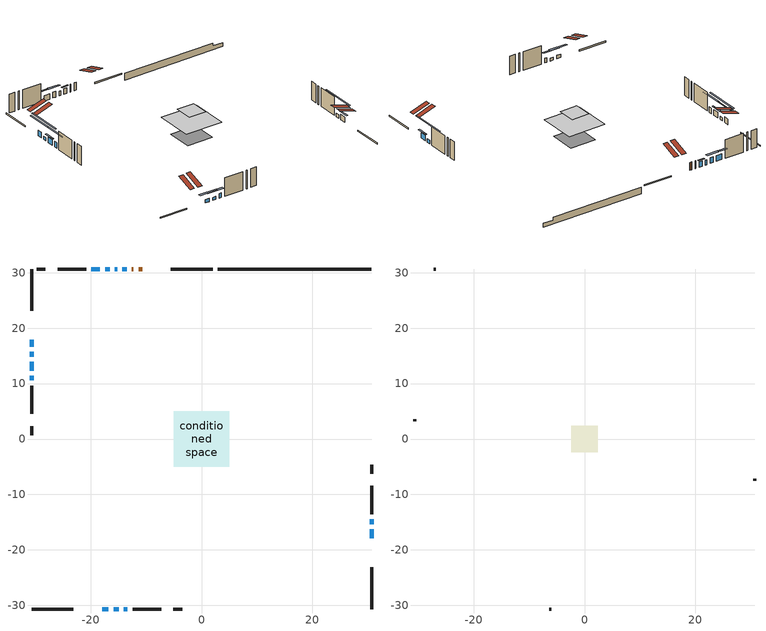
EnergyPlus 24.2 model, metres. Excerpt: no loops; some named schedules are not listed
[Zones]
conditioned space
 floor adiabatic (AdiabaticFloorConstruction): -5.01,-5.01 -5.01,5.01 5.01,5.01 5.01,-5.01 z3.6
 floor foundation (Slab1 construction): -3.49,-3.44 -3.49,3.44 3.49,3.44 3.49,-3.44 z-0.6
 wall outside (RimJoist1 construction): 2.02,30.68 -5.53,30.68 / -30.68,-30.68 -23.12,-30.68 / -30.68,30.68 -30.68,23.12 / 30.68,-30.68 30.68,-23.12 z1.16:1.46
 wall outside (AdiabaticWallConstruction 1): -10.72,30.68 -11.35,30.68 / -12.28,30.68 -12.56,30.68 z1.16:3.19
 wall outside (AdiabaticWallConstruction): 30.68,-17.93 30.68,-16.3 / -13.48,30.68 -14.3,30.68 / -30.68,13.94 -30.68,12.31 z1.16:2.58; -30.68,17.93 -30.68,16.66 / -16.57,30.68 -17.39,30.68 / -18.32,30.68 -19.89,30.68 / -30.68,11.39 -30.68,10.57 z1.16:2.61; -17.93,-30.68 -16.79,-30.68 z1.16:2.05; -15.86,-30.68 -14.92,-30.68 z1.16:1.92; -14,-30.68 -13.36,-30.68 / -15.23,30.68 -15.65,30.68 z1.16:2.38; 30.68,-15.38 30.68,-14.51 / -30.68,15.73 -30.68,14.87 z1.16:2.02
 wall outside (Wall1 construction): -20.82,30.68 -25.95,30.68 / -12.43,-30.68 -7.3,-30.68 / -30.68,9.64 -30.68,4.51 / 30.68,-13.59 30.68,-8.46 z1.16:6.04
 wall outside (Wall4 construction): -28.15,30.68 -29.75,30.68 / -5.1,-30.68 -3.5,-30.68 / -30.68,2.31 -30.68,0.72 / 30.68,-6.25 30.68,-4.66 z1.16:6.04
 wall foundation (FoundationWall1 construction): 2.95,30.68,-0.6 2.95,30.68,1.16 27.91,30.68,1.16 27.91,30.68,0.42 30.68,30.68,0.42 30.68,30.68,-0.6
 window (WindowConstruction): 30.68,-17.93 30.68,-16.31 z1.16:2.58
 window (WindowConstruction 6): -30.68,17.93 -30.68,16.66 z1.16:2.61
 window (WindowConstruction 7): -17.93,-30.68 -16.79,-30.68 z1.16:2.05
 window (WindowConstruction 8): -15.86,-30.68 -14.92,-30.68 z1.16:1.92
 window (WindowConstruction 12): -13.99,-30.68 -13.36,-30.68 z1.16:2.38
 window (WindowConstruction 10): 30.68,-15.38 30.68,-14.51 z1.16:2.02
 window (WindowConstruction 11): -30.68,15.73 -30.68,14.87 z1.16:2.02
 window (WindowConstruction 1): -13.48,30.68 -14.3,30.68 z1.16:2.58
 window (WindowConstruction 2): -30.68,13.94 -30.68,12.31 z1.16:2.58
 window (WindowConstruction 9): -15.23,30.68 -15.65,30.68 z1.16:2.38
 window (WindowConstruction 3): -16.57,30.68 -17.39,30.68 z1.16:2.61
 window (WindowConstruction 4): -18.32,30.68 -19.89,30.68 z1.16:2.61
 window (WindowConstruction 5): -30.68,11.38 -30.68,10.57 z1.16:2.61
 door (Door): -10.72,30.68 -11.35,30.68 z1.16:3.19
 door (Door 1): -12.28,30.68 -12.56,30.68 z1.16:3.19
 ceiling adiabatic (AdiabaticFloorConstruction): 5.01,-5.01 5.01,5.01 -5.01,5.01 -5.01,-5.01 z3.6
 roof outside (Roof1 construction): -7.65,30.68,6.04 -7.65,26.18,7.54 -6.46,26.18,7.54 -6.46,30.68,6.04; -21.01,-30.68,6.04 -21.01,-26.18,7.54 -22.19,-26.18,7.54 -22.19,-30.68,6.04; -30.68,21.01,6.04 -26.18,21.01,7.54 -26.18,22.19,7.54 -30.68,22.19,6.04; 30.68,-21.01,6.04 26.18,-21.01,7.54 26.18,-22.19,7.54 30.68,-22.19,6.04
attic - vented
 floor to conditioned space (Floor1 construction Reversed): -2.37,-2.37 -2.37,2.37 2.37,2.37 2.37,-2.37 z6.04
 wall outside (Wall3 construction): -26.88,30.68 -27.23,30.68 / -6.37,-30.68 -6.03,-30.68 / -30.68,3.58 -30.68,3.24 / 30.68,-7.53 30.68,-7.18 z1.16:6.04
 roof outside (Roof2 construction): -9.79,30.68,6.04 -9.79,26.06,7.58 -8.58,26.06,7.58 -8.58,30.68,6.04; -18.86,-30.68,6.04 -18.86,-26.06,7.58 -20.08,-26.06,7.58 -20.08,-30.68,6.04; -30.68,18.86,6.04 -26.06,18.86,7.58 -26.06,20.08,7.58 -30.68,20.08,6.04; 30.68,-18.86,6.04 26.06,-18.86,7.58 26.06,-20.08,7.58 30.68,-20.08,6.04
shading: 30.68,-15.7 30.68,-18.54 30.98,-18.54 30.98,-15.7 z3.19; -30.68,13.92 -30.68,20.67 -30.98,20.67 -30.98,13.92 z5.35; -14.96,-30.68 -19.76,-30.68 -19.76,-31.17 -14.96,-31.17 z3.88; -13.09,-30.68 -17.69,-30.68 -17.69,-31.17 -13.09,-31.17 z3.75; 30.68,-10.24 30.68,-19.65 30.98,-19.65 30.98,-10.24 z6.29; -30.68,10.6 -30.68,20 -30.98,20 -30.98,10.6 z6.29; -14.79,30.68 -12.99,30.68 -12.99,30.98 -14.79,30.98 z3.07; -30.68,11.7 -30.68,14.55 -30.98,14.55 -30.98,11.7 z3.19; -18.61,30.68 -15.36,30.68 -15.36,31.17 -18.61,31.17 z3.83; -21.11,30.68 -17.1,30.68 -17.1,31.17 -21.11,31.17 z3.83; -30.68,7.83 -30.68,14.12 -30.98,14.12 -30.98,7.83 z5.35
[Building]
Building 1: Terrain=Suburbs
[Site:Location]
Mont Joli AP_QC: Latitude {deg}=48.61; Longitude {deg}=-68.21; Time Zone {hr}=-5; Elevation {m}=52; Keep Site Location Information=Yes
[Site:GroundTemperature:Shallow]
-0.843868, -3.04892, -3.2255, -2.1791, 2.02165, 6.20283, 9.82768, 12.1239, 12.319, 10.4514, 6.91898, 2.86606
[Site:WaterMainsTemperature]
Calculation Method=Schedule; Temperature Schedule=mains temperature schedule
[Material] Roughness=Rough; Thermal Absorptance=0.9
Name | Thickness {m} | Conductivity {W/m-K} | Density {kg/m3} | Specific Heat {J/kg-K} | Solar Absorptance | Visible Absorptance
asphalt or fiberglass shingles | 0.00635 | 0.162714 | 1121.4 | 1465.45 | 0.4 | 0.4
ceiling loosefill ins | 0.0846667 | 0.0480833 | 16.02 | 1046.75 | 0.7 | 0.7
ceiling stud and cavity | 0.1397 | 0.6398 | 65.682 | 1177.47 | 0.7 | 0.7
concrete 4.0 in. | 0.1016 | 1.803125 | 2242.8 | 837.4 | 0.7 | 0.7
concrete 8.0 in. | 0.2032 | 1.803125 | 2242.8 | 837.4 | 0.7 | 0.7
door material | 0.04445 | 0.0451087 | 512.64 | 1214.23 | 0.7 | 0.7
floor covering | 0.0127 | 0.0433444 | 54.468 | 1339.84 | 0.6 | 0.6
floor rigid ins; wall rigid ins | 0.512978 | 0.029427 | 32.04 | 1214.23 | 0.7 | 0.7
floor stud and cavity | 0.1397 | 1.75129 | 37.0049 | 1207.88 | 0.7 | 0.7
furniture material conditioned space 1 | 0.1524 | 0.115458 | 640.8 | 1214.23 | 0.6 | 0.6
gypsum board | 0.0127 | 0.160291 | 801 | 837.4 | 0.6 | 0.6
osb sheathing 0.5 in. | 0.0127 | 0.115458 | 512.64 | 1214.23 | 0.7 | 0.7
osb sheathing 0.75 in. | 0.01905 | 0.115458 | 512.64 | 1214.23 | 0.7 | 0.7
rim joist stud and cavity | 0.0508 | 0.182071 | 50.32683 | 1063.81 | 0.6 | 0.6
roof stud and cavity | 0.2032 | 0.159001 | 78.34581 | 1123.46 | 0.7 | 0.7
wall stud and cavity | 0.1397 | 0.244877 | 139.0536 | 1170.24 | 0.7 | 0.7
wall stud and cavity 1 | 0.0889 | 6.9971 | 50.32683 | 1063.81 | 0.6 | 0.6
wall stud and cavity 2 | 0.1397 | 0.245901 | 139.0536 | 1170.24 | 0.7 | 0.7
wall stud and cavity 3 | 0.0889 | 0.380278 | 52.3479 | 1209.89 | 0.7 | 0.7
wall stud and cavity 4 | 0.0889 | 0.391764 | 83.0341 | 1211.67 | 0.7 | 0.7
wood siding | 0.0254 | 0.102417 | 544.68 | 1172.36 | 0.4 | 0.4
wood siding 1 | 0.00254 | 0.102417 | 544.68 | 1172.36 | 0.4 | 0.4
wood siding 2; wood siding 3; wood siding 4 | 0.0254 | 0.102417 | 544.68 | 1172.36 | 0.7 | 0.7
[WindowMaterial:SimpleGlazingSystem]
Name | U-Factor {W/m2-K} | Solar Heat Gain Coefficient
WindowMaterial | 2.95483 | 0.57
WindowMaterial 1 | 2.95426 | 0.58
WindowMaterial 2 | 2.91452 | 0.63
WindowMaterial 3 | 2.92474 | 0.62
WindowMaterial 4 | 2.95653 | 0.57
WindowMaterial 5 | 2.97698 | 0.54
WindowMaterial 6 | 4.28064 | 0.65
WindowMaterial 7 | 3.03376 | 0.49
WindowMaterial 8 | 3.99504 | 0.67
[Construction]
AdiabaticFloorConstruction: floor stud and cavity, floor rigid ins, osb sheathing 0.75 in., floor covering
AdiabaticWallConstruction: wood siding 3, wall rigid ins, wall stud and cavity 3, gypsum board
AdiabaticWallConstruction 1: wood siding 4, wall rigid ins, wall stud and cavity 3, gypsum board
Door; Door 1: door material
Floor1 construction Reversed: gypsum board, ceiling stud and cavity, ceiling loosefill ins
FoundationWall1 construction: concrete 8.0 in.
furniture construction conditioned space 1: furniture material conditioned space 1
PartitionWallConstruction: gypsum board, wall stud and cavity 4, gypsum board
RimJoist1 construction: wood siding 2, rim joist stud and cavity
Roof1 construction: asphalt or fiberglass shingles, osb sheathing 0.75 in., roof stud and cavity, gypsum board
Roof2 construction: asphalt or fiberglass shingles
Slab1 construction: concrete 4.0 in.
Wall1 construction: wood siding, osb sheathing 0.5 in., wall stud and cavity, gypsum board
Wall3 construction: wood siding 1, wall stud and cavity 1
Wall4 construction: wood siding, osb sheathing 0.5 in., wall stud and cavity 2, gypsum board
WindowConstruction; WindowConstruction 1; WindowConstruction 2: WindowMaterial
WindowConstruction 10; WindowConstruction 11: WindowMaterial 7
WindowConstruction 12: WindowMaterial 8
WindowConstruction 3; WindowConstruction 5: WindowMaterial 1
WindowConstruction 4: WindowMaterial 2
WindowConstruction 6: WindowMaterial 3
WindowConstruction 7: WindowMaterial 4
WindowConstruction 8: WindowMaterial 5
WindowConstruction 9: WindowMaterial 6
[Zone] Multiplier=1; Part of Total Floor Area=Yes
Name | Volume {m3}
attic - vented | 5.60626
conditioned space | 297.1
[Space]
Name | Zone | Volume {m3}
attic - vented 1 | attic - vented | 5.60626
conditioned space 1 | conditioned space | 297.1
[ZoneInfiltration:EffectiveLeakageArea]
infil attic - vented 1: Zone or Space=attic - vented 1; Schedule=Always On Discrete; Effective Air Leakage Area {cm2}=780.87; Stack Coefficient=0.000446096; Wind Coefficient=1.42703e-05
[ZoneMixing]
whole house fan mix: Zone or Space=attic - vented; Schedule=Always On Continuous; Design Flow Rate Calculation Method=Flow/Zone; Design Flow Rate {m3/s}=0; Source Zone or Space=conditioned space
[SurfaceProperty:ExposedFoundationPerimeter]
Slab1: Exposed Perimeter Calculation Method=TotalExposedPerimeter; Total Exposed Perimeter {m}=27.725
[InternalMass] Zone or ZoneList=conditioned space; Space or SpaceList=conditioned space 1
Name | Construction | Surface Area {m2}
furniture mass conditioned space 1 | furniture construction conditioned space 1 | 59.3761
partition wall mass | PartitionWallConstruction | 148.44
[Lights]
interior lighting: Zone or ZoneList or Space or SpaceList=conditioned space 1; Schedule=interior lighting schedule; Design Level Calculation Method=LightingLevel; Lighting Level {W}=343.2; Return Air Fraction=0; Fraction Radiant=0.6; Fraction Visible=0.2; Fraction Replaceable=1
[People]
occupants: Zone or ZoneList or Space or SpaceList=conditioned space 1; Number of People Schedule=occupants schedule; Number of People Calculation Method=People; Number of People=3; Fraction Radiant=0.314171; Sensible Heat Fraction=0.56303; Activity Level Schedule=occupants activity schedule; Carbon Dioxide Generation Rate {m3/s-W}=0; Enable ASHRAE 55 Comfort Warnings=No; Mean Radiant Temperature Calculation Type=EnclosureAveraged
[ElectricEquipment] Zone or ZoneList or Space or SpaceList=conditioned space 1; Design Level Calculation Method=EquipmentLevel
Name | Schedule | Design Level {W} | Fraction Latent | Fraction Radiant | Fraction Lost
clothes dryer | clothes dryer schedule | 140.772 | 0.015 | 0.081 | 0.85
clothes washer | clothes washer schedule | 32.1985 | 0.03 | 0.162 | 0.7
cooking range | cooking range schedule | 215.147 | 0.08 | 0.432 | 0.2
dishwasher | dishwasher schedule | 66.8632 | 0.3 | 0.18 | 0.4
fridge | fridge schedule | 72.9452 | 0 | 0.6 | 0
mech vent house fan | mech vent house fan schedule | 0 | 0 | 0 | 1
mech vent house fan cfis | mech vent house fan cfis schedule | 0 | 0 | 0 | 0
misc plug loads | misc plug loads schedule | 494.7 | 0.045 | 0.513 | 0.1
whole house fan | Always On Discrete | 0 | 0 | 0 | 1
[OtherEquipment] Zone or ZoneList or Space or SpaceList=conditioned space 1; Design Level Calculation Method=EquipmentLevel
Name | Fuel Type | Schedule | Design Level {W} | Fraction Latent | Fraction Radiant | Fraction Lost
clothes dryer 1 | Electricity | clothes dryer schedule | 0 | 0.015 | 0.081 | 0.85
cooking range 1 | Electricity | cooking range schedule | 0 | 0.08 | 0.432 | 0.2
general water use latent | None | general water use schedule | 62.594 | 1 | 0 | 0
general water use sensible | None | general water use schedule | -61.6891 | 0 | 0.6 | 0
mech vent house fan latent load | None | Always On Discrete | 0 | 1 | 0 | 0
mech vent house fan sensible load | None | Always On Discrete | 0 | 0 | 0 | 0
water heater energy adjustment1 | Electricity | Always On Discrete | 0.01 | 0 | 0 | 1
[ZoneInfiltration:DesignFlowRate] Zone or ZoneList or Space or SpaceList=conditioned space 1; Schedule=Always On Discrete; Design Flow Rate Calculation Method=Flow/Zone; Design Flow Rate {m3/s}=0
infil flow; natural vent flow; whole house fan flow
[Foundation:Kiva]
Foundation Kiva 1: Initial Indoor Air Temperature {C}=18; Wall Height Above Grade {m}=1.16001; Wall Depth Below Slab {m}=0.2032
[Foundation:Kiva:Settings]
Soil Conductivity {W/m-K}=0.849921; Soil Density {kg/m3}=1842.3; Soil Specific Heat {J/kg-K}=418.7; Ground Solar Absorptivity=0.9; Ground Thermal Absorptivity=0.9; Ground Surface Roughness {m}=0.03; Far-Field Width {m}=40; Deep-Ground Boundary Condition=ZeroFlux; Deep-Ground Depth {m}=40; Minimum Cell Dimension {m}=0.2; Maximum Cell Growth Coefficient=3; Simulation Timestep=Timestep
[Exterior:Lights]
exterior lighting: Schedule=exterior lighting schedule; Design Level {W}=75.6
[Schedule:Constant]
Name | Hourly Value
Always On Continuous; mech vent house fan schedule; mech vent house fan cfis schedule; Always On Discrete | 1
occupants activity schedule | 117.228
fridge schedule | 0
[Schedule:Week:Daily]
interior lighting schedule Week Rule - Jan1-Jan27: interior lighting schedule day, interior lighting schedule day, interior lighting schedule day, interior lighting schedule day, interior lighting schedule day, interior lighting schedule day, interior lighting schedule day, interior lighting schedule default day, interior lighting schedule default day, interior lighting schedule default day, interior lighting schedule default day, interior lighting schedule default day
interior lighting schedule Week Rule - Jan28-Feb3: interior lighting schedule day, interior lighting schedule day, interior lighting schedule day, interior lighting schedule day, interior lighting schedule day 1, interior lighting schedule day 1, interior lighting schedule day 1, interior lighting schedule default day, interior lighting schedule default day, interior lighting schedule default day, interior lighting schedule default day, interior lighting schedule default day
interior lighting schedule Week Rule - Feb4-Feb24: interior lighting schedule day 1, interior lighting schedule day 1, interior lighting schedule day 1, interior lighting schedule day 1, interior lighting schedule day 1, interior lighting schedule day 1, interior lighting schedule day 1, interior lighting schedule default day, interior lighting schedule default day, interior lighting schedule default day, interior lighting schedule default day, interior lighting schedule default day
interior lighting schedule Week Rule - Feb25-Mar3: interior lighting schedule day 1, interior lighting schedule day 1, interior lighting schedule day 1, interior lighting schedule day 1, interior lighting schedule day 2, interior lighting schedule day 2, interior lighting schedule day 2, interior lighting schedule default day, interior lighting schedule default day, interior lighting schedule default day, interior lighting schedule default day, interior lighting schedule default day
interior lighting schedule Week Rule - Mar4-Mar31: interior lighting schedule day 2, interior lighting schedule day 2, interior lighting schedule day 2, interior lighting schedule day 2, interior lighting schedule day 2, interior lighting schedule day 2, interior lighting schedule day 2, interior lighting schedule default day, interior lighting schedule default day, interior lighting schedule default day, interior lighting schedule default day, interior lighting schedule default day
interior lighting schedule Week Rule - Apr1-Apr28: interior lighting schedule day 3, interior lighting schedule day 3, interior lighting schedule day 3, interior lighting schedule day 3, interior lighting schedule day 3, interior lighting schedule day 3, interior lighting schedule day 3, interior lighting schedule default day, interior lighting schedule default day, interior lighting schedule default day, interior lighting schedule default day, interior lighting schedule default day
interior lighting schedule Week Rule - Apr29-May5: interior lighting schedule day 3, interior lighting schedule day 3, interior lighting schedule day 4, interior lighting schedule day 4, interior lighting schedule day 4, interior lighting schedule day 4, interior lighting schedule day 4, interior lighting schedule default day, interior lighting schedule default day, interior lighting schedule default day, interior lighting schedule default day, interior lighting schedule default day
interior lighting schedule Week Rule - May6-May26: interior lighting schedule day 4, interior lighting schedule day 4, interior lighting schedule day 4, interior lighting schedule day 4, interior lighting schedule day 4, interior lighting schedule day 4, interior lighting schedule day 4, interior lighting schedule default day, interior lighting schedule default day, interior lighting schedule default day, interior lighting schedule default day, interior lighting schedule default day
interior lighting schedule Week Rule - May27-Jun2: interior lighting schedule day 4, interior lighting schedule day 4, interior lighting schedule day 4, interior lighting schedule day 4, interior lighting schedule day 4, interior lighting schedule day 5, interior lighting schedule day 5, interior lighting schedule default day, interior lighting schedule default day, interior lighting schedule default day, interior lighting schedule default day, interior lighting schedule default day
interior lighting schedule Week Rule - Jun3-Jun30: interior lighting schedule day 5, interior lighting schedule day 5, interior lighting schedule day 5, interior lighting schedule day 5, interior lighting schedule day 5, interior lighting schedule day 5, interior lighting schedule day 5, interior lighting schedule default day, interior lighting schedule default day, interior lighting schedule default day, interior lighting schedule default day, interior lighting schedule default day
interior lighting schedule Week Rule - Jul1-Jul28: interior lighting schedule day 6, interior lighting schedule day 6, interior lighting schedule day 6, interior lighting schedule day 6, interior lighting schedule day 6, interior lighting schedule day 6, interior lighting schedule day 6, interior lighting schedule default day, interior lighting schedule default day, interior lighting schedule default day, interior lighting schedule default day, interior lighting schedule default day
interior lighting schedule Week Rule - Jul29-Aug4: interior lighting schedule day 6, interior lighting schedule day 6, interior lighting schedule day 6, interior lighting schedule day 7, interior lighting schedule day 7, interior lighting schedule day 7, interior lighting schedule day 7, interior lighting schedule default day, interior lighting schedule default day, interior lighting schedule default day, interior lighting schedule default day, interior lighting schedule default day
interior lighting schedule Week Rule - Aug5-Aug25: interior lighting schedule day 7, interior lighting schedule day 7, interior lighting schedule day 7, interior lighting schedule day 7, interior lighting schedule day 7, interior lighting schedule day 7, interior lighting schedule day 7, interior lighting schedule default day, interior lighting schedule default day, interior lighting schedule default day, interior lighting schedule default day, interior lighting schedule default day
interior lighting schedule Week Rule - Aug26-Sep1: interior lighting schedule day 7, interior lighting schedule day 7, interior lighting schedule day 7, interior lighting schedule day 7, interior lighting schedule day 7, interior lighting schedule day 7, interior lighting schedule day 8, interior lighting schedule default day, interior lighting schedule default day, interior lighting schedule default day, interior lighting schedule default day, interior lighting schedule default day
interior lighting schedule Week Rule - Sep2-Sep29: interior lighting schedule day 8, interior lighting schedule day 8, interior lighting schedule day 8, interior lighting schedule day 8, interior lighting schedule day 8, interior lighting schedule day 8, interior lighting schedule day 8, interior lighting schedule default day, interior lighting schedule default day, interior lighting schedule default day, interior lighting schedule default day, interior lighting schedule default day
interior lighting schedule Week Rule - Sep30-Oct6: interior lighting schedule day 8, interior lighting schedule day 9, interior lighting schedule day 9, interior lighting schedule day 9, interior lighting schedule day 9, interior lighting schedule day 9, interior lighting schedule day 9, interior lighting schedule default day, interior lighting schedule default day, interior lighting schedule default day, interior lighting schedule default day, interior lighting schedule default day
interior lighting schedule Week Rule - Oct7-Oct27: interior lighting schedule day 9, interior lighting schedule day 9, interior lighting schedule day 9, interior lighting schedule day 9, interior lighting schedule day 9, interior lighting schedule day 9, interior lighting schedule day 9, interior lighting schedule default day, interior lighting schedule default day, interior lighting schedule default day, interior lighting schedule default day, interior lighting schedule default day
interior lighting schedule Week Rule - Oct28-Nov3: interior lighting schedule day 9, interior lighting schedule day 9, interior lighting schedule day 9, interior lighting schedule day 9, interior lighting schedule day 10, interior lighting schedule day 10, interior lighting schedule day 10, interior lighting schedule default day, interior lighting schedule default day, interior lighting schedule default day, interior lighting schedule default day, interior lighting schedule default day
interior lighting schedule Week Rule - Nov4-Nov24: interior lighting schedule day 10, interior lighting schedule day 10, interior lighting schedule day 10, interior lighting schedule day 10, interior lighting schedule day 10, interior lighting schedule day 10, interior lighting schedule day 10, interior lighting schedule default day, interior lighting schedule default day, interior lighting schedule default day, interior lighting schedule default day, interior lighting schedule default day
interior lighting schedule Week Rule - Nov25-Dec1: interior lighting schedule day 10, interior lighting schedule day 10, interior lighting schedule day 10, interior lighting schedule day 10, interior lighting schedule day 10, interior lighting schedule day 10, interior lighting schedule day 11, interior lighting schedule default day, interior lighting schedule default day, interior lighting schedule default day, interior lighting schedule default day, interior lighting schedule default day
interior lighting schedule Week Rule - Dec2-Dec31: interior lighting schedule day 11, interior lighting schedule day 11, interior lighting schedule day 11, interior lighting schedule day 11, interior lighting schedule day 11, interior lighting schedule day 11, interior lighting schedule day 11, interior lighting schedule default day, interior lighting schedule default day, interior lighting schedule default day, interior lighting schedule default day, interior lighting schedule default day
occupants schedule Week Rule - Jan1-Dec31: occupants schedule day, occupants schedule day, occupants schedule day, occupants schedule day, occupants schedule day, occupants schedule day, occupants schedule day, occupants schedule default day, occupants schedule default day, occupants schedule default day, occupants schedule default day, occupants schedule default day
clothes dryer schedule Week Rule - Jan1-Dec31: clothes dryer schedule day, clothes dryer schedule day, clothes dryer schedule day, clothes dryer schedule day, clothes dryer schedule day, clothes dryer schedule day, clothes dryer schedule day, clothes dryer schedule default day, clothes dryer schedule default day, clothes dryer schedule default day, clothes dryer schedule default day, clothes dryer schedule default day
clothes washer schedule Week Rule - Jan1-Dec31: clothes washer schedule day, clothes washer schedule day, clothes washer schedule day, clothes washer schedule day, clothes washer schedule day, clothes washer schedule day, clothes washer schedule day, clothes washer schedule default day, clothes washer schedule default day, clothes washer schedule default day, clothes washer schedule default day, clothes washer schedule default day
cooking range schedule Week Rule - Jan1-Dec31: cooking range schedule day, cooking range schedule day, cooking range schedule day, cooking range schedule day, cooking range schedule day, cooking range schedule day, cooking range schedule day, cooking range schedule default day, cooking range schedule default day, cooking range schedule default day, cooking range schedule default day, cooking range schedule default day
dishwasher schedule Week Rule - Jan1-Dec31: dishwasher schedule day, dishwasher schedule day, dishwasher schedule day, dishwasher schedule day, dishwasher schedule day, dishwasher schedule day, dishwasher schedule day, dishwasher schedule default day, dishwasher schedule default day, dishwasher schedule default day, dishwasher schedule default day, dishwasher schedule default day
misc plug loads schedule Week Rule - Jan1-Dec31: misc plug loads schedule day, misc plug loads schedule day, misc plug loads schedule day, misc plug loads schedule day, misc plug loads schedule day, misc plug loads schedule day, misc plug loads schedule day, misc plug loads schedule default day, misc plug loads schedule default day, misc plug loads schedule default day, misc plug loads schedule default day, misc plug loads schedule default day
general water use schedule Week Rule - Jan1-Dec31: general water use schedule day, general water use schedule day, general water use schedule day, general water use schedule day, general water use schedule day, general water use schedule day, general water use schedule day, general water use schedule default day, general water use schedule default day, general water use schedule default day, general water use schedule default day, general water use schedule default day
exterior lighting schedule Week Rule - Jan1-Jan27: exterior lighting schedule day, exterior lighting schedule day, exterior lighting schedule day, exterior lighting schedule day, exterior lighting schedule day, exterior lighting schedule day, exterior lighting schedule day, exterior lighting schedule default day, exterior lighting schedule default day, exterior lighting schedule default day, exterior lighting schedule default day, exterior lighting schedule default day
exterior lighting schedule Week Rule - Jan28-Feb3: exterior lighting schedule day, exterior lighting schedule day, exterior lighting schedule day, exterior lighting schedule day, exterior lighting schedule day 1, exterior lighting schedule day 1, exterior lighting schedule day 1, exterior lighting schedule default day, exterior lighting schedule default day, exterior lighting schedule default day, exterior lighting schedule default day, exterior lighting schedule default day
exterior lighting schedule Week Rule - Feb4-Feb24: exterior lighting schedule day 1, exterior lighting schedule day 1, exterior lighting schedule day 1, exterior lighting schedule day 1, exterior lighting schedule day 1, exterior lighting schedule day 1, exterior lighting schedule day 1, exterior lighting schedule default day, exterior lighting schedule default day, exterior lighting schedule default day, exterior lighting schedule default day, exterior lighting schedule default day
exterior lighting schedule Week Rule - Feb25-Mar3: exterior lighting schedule day 1, exterior lighting schedule day 1, exterior lighting schedule day 1, exterior lighting schedule day 1, exterior lighting schedule day 2, exterior lighting schedule day 2, exterior lighting schedule day 2, exterior lighting schedule default day, exterior lighting schedule default day, exterior lighting schedule default day, exterior lighting schedule default day, exterior lighting schedule default day
exterior lighting schedule Week Rule - Mar4-Mar31: exterior lighting schedule day 2, exterior lighting schedule day 2, exterior lighting schedule day 2, exterior lighting schedule day 2, exterior lighting schedule day 2, exterior lighting schedule day 2, exterior lighting schedule day 2, exterior lighting schedule default day, exterior lighting schedule default day, exterior lighting schedule default day, exterior lighting schedule default day, exterior lighting schedule default day
exterior lighting schedule Week Rule - Apr1-Apr28: exterior lighting schedule day 3, exterior lighting schedule day 3, exterior lighting schedule day 3, exterior lighting schedule day 3, exterior lighting schedule day 3, exterior lighting schedule day 3, exterior lighting schedule day 3, exterior lighting schedule default day, exterior lighting schedule default day, exterior lighting schedule default day, exterior lighting schedule default day, exterior lighting schedule default day
exterior lighting schedule Week Rule - Apr29-May5: exterior lighting schedule day 3, exterior lighting schedule day 3, exterior lighting schedule day 4, exterior lighting schedule day 4, exterior lighting schedule day 4, exterior lighting schedule day 4, exterior lighting schedule day 4, exterior lighting schedule default day, exterior lighting schedule default day, exterior lighting schedule default day, exterior lighting schedule default day, exterior lighting schedule default day
exterior lighting schedule Week Rule - May6-May26: exterior lighting schedule day 4, exterior lighting schedule day 4, exterior lighting schedule day 4, exterior lighting schedule day 4, exterior lighting schedule day 4, exterior lighting schedule day 4, exterior lighting schedule day 4, exterior lighting schedule default day, exterior lighting schedule default day, exterior lighting schedule default day, exterior lighting schedule default day, exterior lighting schedule default day
exterior lighting schedule Week Rule - May27-Jun2: exterior lighting schedule day 4, exterior lighting schedule day 4, exterior lighting schedule day 4, exterior lighting schedule day 4, exterior lighting schedule day 4, exterior lighting schedule day 5, exterior lighting schedule day 5, exterior lighting schedule default day, exterior lighting schedule default day, exterior lighting schedule default day, exterior lighting schedule default day, exterior lighting schedule default day
exterior lighting schedule Week Rule - Jun3-Jun30: exterior lighting schedule day 5, exterior lighting schedule day 5, exterior lighting schedule day 5, exterior lighting schedule day 5, exterior lighting schedule day 5, exterior lighting schedule day 5, exterior lighting schedule day 5, exterior lighting schedule default day, exterior lighting schedule default day, exterior lighting schedule default day, exterior lighting schedule default day, exterior lighting schedule default day
exterior lighting schedule Week Rule - Jul1-Jul28: exterior lighting schedule day 6, exterior lighting schedule day 6, exterior lighting schedule day 6, exterior lighting schedule day 6, exterior lighting schedule day 6, exterior lighting schedule day 6, exterior lighting schedule day 6, exterior lighting schedule default day, exterior lighting schedule default day, exterior lighting schedule default day, exterior lighting schedule default day, exterior lighting schedule default day
exterior lighting schedule Week Rule - Jul29-Aug4: exterior lighting schedule day 6, exterior lighting schedule day 6, exterior lighting schedule day 6, exterior lighting schedule day 7, exterior lighting schedule day 7, exterior lighting schedule day 7, exterior lighting schedule day 7, exterior lighting schedule default day, exterior lighting schedule default day, exterior lighting schedule default day, exterior lighting schedule default day, exterior lighting schedule default day
exterior lighting schedule Week Rule - Aug5-Aug25: exterior lighting schedule day 7, exterior lighting schedule day 7, exterior lighting schedule day 7, exterior lighting schedule day 7, exterior lighting schedule day 7, exterior lighting schedule day 7, exterior lighting schedule day 7, exterior lighting schedule default day, exterior lighting schedule default day, exterior lighting schedule default day, exterior lighting schedule default day, exterior lighting schedule default day
exterior lighting schedule Week Rule - Aug26-Sep1: exterior lighting schedule day 7, exterior lighting schedule day 7, exterior lighting schedule day 7, exterior lighting schedule day 7, exterior lighting schedule day 7, exterior lighting schedule day 7, exterior lighting schedule day 8, exterior lighting schedule default day, exterior lighting schedule default day, exterior lighting schedule default day, exterior lighting schedule default day, exterior lighting schedule default day
exterior lighting schedule Week Rule - Sep2-Sep29: exterior lighting schedule day 8, exterior lighting schedule day 8, exterior lighting schedule day 8, exterior lighting schedule day 8, exterior lighting schedule day 8, exterior lighting schedule day 8, exterior lighting schedule day 8, exterior lighting schedule default day, exterior lighting schedule default day, exterior lighting schedule default day, exterior lighting schedule default day, exterior lighting schedule default day
exterior lighting schedule Week Rule - Sep30-Oct6: exterior lighting schedule day 8, exterior lighting schedule day 9, exterior lighting schedule day 9, exterior lighting schedule day 9, exterior lighting schedule day 9, exterior lighting schedule day 9, exterior lighting schedule day 9, exterior lighting schedule default day, exterior lighting schedule default day, exterior lighting schedule default day, exterior lighting schedule default day, exterior lighting schedule default day
exterior lighting schedule Week Rule - Oct7-Oct27: exterior lighting schedule day 9, exterior lighting schedule day 9, exterior lighting schedule day 9, exterior lighting schedule day 9, exterior lighting schedule day 9, exterior lighting schedule day 9, exterior lighting schedule day 9, exterior lighting schedule default day, exterior lighting schedule default day, exterior lighting schedule default day, exterior lighting schedule default day, exterior lighting schedule default day
exterior lighting schedule Week Rule - Oct28-Nov3: exterior lighting schedule day 9, exterior lighting schedule day 9, exterior lighting schedule day 9, exterior lighting schedule day 9, exterior lighting schedule day 10, exterior lighting schedule day 10, exterior lighting schedule day 10, exterior lighting schedule default day, exterior lighting schedule default day, exterior lighting schedule default day, exterior lighting schedule default day, exterior lighting schedule default day
exterior lighting schedule Week Rule - Nov4-Nov24: exterior lighting schedule day 10, exterior lighting schedule day 10, exterior lighting schedule day 10, exterior lighting schedule day 10, exterior lighting schedule day 10, exterior lighting schedule day 10, exterior lighting schedule day 10, exterior lighting schedule default day, exterior lighting schedule default day, exterior lighting schedule default day, exterior lighting schedule default day, exterior lighting schedule default day
exterior lighting schedule Week Rule - Nov25-Dec1: exterior lighting schedule day 10, exterior lighting schedule day 10, exterior lighting schedule day 10, exterior lighting schedule day 10, exterior lighting schedule day 10, exterior lighting schedule day 10, exterior lighting schedule day 11, exterior lighting schedule default day, exterior lighting schedule default day, exterior lighting schedule default day, exterior lighting schedule default day, exterior lighting schedule default day
[Schedule:Year]
interior lighting schedule: interior lighting schedule Week Rule - Jan1-Jan27, 1, 1, 1, 27, interior lighting schedule Week Rule - Jan28-Feb3, 1, 28, 2, 3, interior lighting schedule Week Rule - Feb4-Feb24, 2, 4, 2, 24, interior lighting schedule Week Rule - Feb25-Mar3, 2, 25, 3, 3, interior lighting schedule Week Rule - Mar4-Mar31, 3, 4, 3, 31, interior lighting schedule Week Rule - Apr1-Apr28, 4, 1, 4, 28, interior lighting schedule Week Rule - Apr29-May5, 4, 29, 5, 5, interior lighting schedule Week Rule - May6-May26, 5, 6, 5, 26, interior lighting schedule Week Rule - May27-Jun2, 5, 27, 6, 2, interior lighting schedule Week Rule - Jun3-Jun30, 6, 3, 6, 30, interior lighting schedule Week Rule - Jul1-Jul28, 7, 1, 7, 28, interior lighting schedule Week Rule - Jul29-Aug4, 7, 29, 8, 4, interior lighting schedule Week Rule - Aug5-Aug25, 8, 5, 8, 25, interior lighting schedule Week Rule - Aug26-Sep1, 8, 26, 9, 1, interior lighting schedule Week Rule - Sep2-Sep29, 9, 2, 9, 29, interior lighting schedule Week Rule - Sep30-Oct6, 9, 30, 10, 6, interior lighting schedule Week Rule - Oct7-Oct27, 10, 7, 10, 27, interior lighting schedule Week Rule - Oct28-Nov3, 10, 28, 11, 3, interior lighting schedule Week Rule - Nov4-Nov24, 11, 4, 11, 24, interior lighting schedule Week Rule - Nov25-Dec1, 11, 25, 12, 1, interior lighting schedule Week Rule - Dec2-Dec31, 12, 2, 12, 31
occupants schedule: occupants schedule Week Rule - Jan1-Dec31, 1, 1, 12, 31
clothes dryer schedule: clothes dryer schedule Week Rule - Jan1-Dec31, 1, 1, 12, 31
clothes washer schedule: clothes washer schedule Week Rule - Jan1-Dec31, 1, 1, 12, 31
cooking range schedule: cooking range schedule Week Rule - Jan1-Dec31, 1, 1, 12, 31
dishwasher schedule: dishwasher schedule Week Rule - Jan1-Dec31, 1, 1, 12, 31
misc plug loads schedule: misc plug loads schedule Week Rule - Jan1-Dec31, 1, 1, 12, 31
general water use schedule: general water use schedule Week Rule - Jan1-Dec31, 1, 1, 12, 31
exterior lighting schedule: exterior lighting schedule Week Rule - Jan1-Jan27, 1, 1, 1, 27, exterior lighting schedule Week Rule - Jan28-Feb3, 1, 28, 2, 3, exterior lighting schedule Week Rule - Feb4-Feb24, 2, 4, 2, 24, exterior lighting schedule Week Rule - Feb25-Mar3, 2, 25, 3, 3, exterior lighting schedule Week Rule - Mar4-Mar31, 3, 4, 3, 31, exterior lighting schedule Week Rule - Apr1-Apr28, 4, 1, 4, 28, exterior lighting schedule Week Rule - Apr29-May5, 4, 29, 5, 5, exterior lighting schedule Week Rule - May6-May26, 5, 6, 5, 26, exterior lighting schedule Week Rule - May27-Jun2, 5, 27, 6, 2, exterior lighting schedule Week Rule - Jun3-Jun30, 6, 3, 6, 30, exterior lighting schedule Week Rule - Jul1-Jul28, 7, 1, 7, 28, exterior lighting schedule Week Rule - Jul29-Aug4, 7, 29, 8, 4, exterior lighting schedule Week Rule - Aug5-Aug25, 8, 5, 8, 25, exterior lighting schedule Week Rule - Aug26-Sep1, 8, 26, 9, 1, exterior lighting schedule Week Rule - Sep2-Sep29, 9, 2, 9, 29, exterior lighting schedule Week Rule - Sep30-Oct6, 9, 30, 10, 6, exterior lighting schedule Week Rule - Oct7-Oct27, 10, 7, 10, 27, exterior lighting schedule Week Rule - Oct28-Nov3, 10, 28, 11, 3, exterior lighting schedule Week Rule - Nov4-Nov24, 11, 4, 11, 24, exterior lighting schedule Week Rule - Nov25-Dec1, 11, 25, 12, 1, exterior lighting schedule Week Rule - Dec2-Dec31, 12, 2, 12, 31
[Schedule:Compact]
mains temperature schedule: Through: 01/01, For: AllDays, Until: 24:00, 4.55833, Through: 01/02, For: AllDays, Until: 24:00, 4.48833, Through: 01/03, For: AllDays, Until: 24:00, 4.41944, Through: 01/04, For: AllDays, Until: 24:00, 4.35111, Through: 01/05, For: AllDays, Until: 24:00, 4.28389, Through: 01/06, For: AllDays, Until: 24:00, 4.21778, Through: 01/07, For: AllDays, Until: 24:00, 4.15278, Through: 01/08, For: AllDays, Until: 24:00, 4.08889, Through: 01/09, For: AllDays, Until: 24:00, 4.02611, Through: 01/10, For: AllDays, Until: 24:00, 3.96444, Through: 01/11, For: AllDays, Until: 24:00, 3.90333, Through: 01/12, For: AllDays, Until: 24:00, 3.84389, Through: 01/13, For: AllDays, Until: 24:00, 3.78556, Through: 01/14, For: AllDays, Until: 24:00, 3.72833, Through: 01/15, For: AllDays, Until: 24:00, 3.67222, Through: 01/16, For: AllDays, Until: 24:00, 3.61722, Through: 01/17, For: AllDays, Until: 24:00, 3.56333, Through: 01/18, For: AllDays, Until: 24:00, 3.51111, Through: 01/19, For: AllDays, Until: 24:00, 3.46, Through: 01/20, For: AllDays, Until: 24:00, 3.41, Through: 01/21, For: AllDays, Until: 24:00, 3.36111, Through: 01/22, For: AllDays, Until: 24:00, 3.31389, Through: 01/23, For: AllDays, Until: 24:00, 3.26778, Through: 01/24, For: AllDays, Until: 24:00, 3.22278, Through: 01/25, For: AllDays, Until: 24:00, 3.17944, Through: 01/26, For: AllDays, Until: 24:00, 3.13722, Through: 01/27, For: AllDays, Until: 24:00, 3.09667, Through: 01/28, For: AllDays, Until: 24:00, 3.05722, Through: 01/29, For: AllDays, Until: 24:00, 3.01944, Through: 01/30, For: AllDays, Until: 24:00, 2.98278, Through: 01/31, For: AllDays, Until: 24:00, 2.94778, Through: 02/01, For: AllDays, Until: 24:00, 2.91389, Through: 02/02, For: AllDays, Until: 24:00, 2.88167, Through: 02/03, For: AllDays, Until: 24:00, 2.85056, Through: 02/04, For: AllDays, Until: 24:00, 2.82111, Through: 02/05, For: AllDays, Until: 24:00, 2.79278, Through: 02/06, For: AllDays, Until: 24:00, 2.76667, Through: 02/07, For: AllDays, Until: 24:00, 2.74111, Through: 02/08, For: AllDays, Until: 24:00, 2.71778, Through: 02/09, For: AllDays, Until: 24:00, 2.69556, Through: 02/10, For: AllDays, Until: 24:00, 2.675, Through: 02/11, For: AllDays, Until: 24:00, 2.65556, Through: 02/12, For: AllDays, Until: 24:00, 2.63833, Through: 02/13, For: AllDays, Until: 24:00, 2.62222, Through: 02/14, For: AllDays, Until: 24:00, 2.60722, Through: 02/15, For: AllDays, Until: 24:00, 2.59389, Through: 02/16, For: AllDays, Until: 24:00, 2.58278, Through: 02/17, For: AllDays, Until: 24:00, 2.57222, Through: 02/18, For: AllDays, Until: 24:00, 2.56389, Through: 02/19, For: AllDays, Until: 24:00, 2.55667, Through: 02/20, For: AllDays, Until: 24:00, 2.55111, Through: 02/21, For: AllDays, Until: 24:00, 2.54722, Through: 02/22, For: AllDays, Until: 24:00, 2.545, Through: 02/23, For: AllDays, Until: 24:00, 2.54389, Through: 02/24, For: AllDays, Until: 24:00, 2.54444, Through: 02/25, For: AllDays, Until: 24:00, 2.54667, Through: 02/26, For: AllDays, Until: 24:00, 2.55056, Through: 02/27, For: AllDays, Until: 24:00, 2.55556, Through: 02/28, For: AllDays, Until: 24:00, 2.56222, Through: 03/01, For: AllDays, Until: 24:00, 2.57056, Through: 03/02, For: AllDays, Until: 24:00, 2.58, Through: 03/03, For: AllDays, Until: 24:00, 2.59167, Through: 03/04, For: AllDays, Until: 24:00, 2.60444, Through: 03/05, For: AllDays, Until: 24:00, 2.61889, Through: 03/06, For: AllDays, Until: 24:00, 2.63444, Through: 03/07, For: AllDays, Until: 24:00, 2.65167, Through: 03/08, For: AllDays, Until: 24:00, 2.67056, Through: 03/09, For: AllDays, Until: 24:00, 2.69111, Through: 03/10, For: AllDays, Until: 24:00, 2.71278, Through: 03/11, For: AllDays, Until: 24:00, 2.73611, Through: 03/12, For: AllDays, Until: 24:00, 2.76111, Through: 03/13, For: AllDays, Until: 24:00, 2.78722, Through: 03/14, For: AllDays, Until: 24:00, 2.815, Through: 03/15, For: AllDays, Until: 24:00, 2.84389, Through: 03/16, For: AllDays, Until: 24:00, 2.87444, Through: 03/17, For: AllDays, Until: 24:00, 2.90667, Through: 03/18, For: AllDays, Until: 24:00, 2.94, Through: 03/19, For: AllDays, Until: 24:00, 2.975, Through: 03/20, For: AllDays, Until: 24:00, 3.01111, Through: 03/21, For: AllDays, Until: 24:00, 3.04889, Through: 03/22, For: AllDays, Until: 24:00, 3.08833, Through: 03/23, For: AllDays, Until: 24:00, 3.12833, Through: 03/24, For: AllDays, Until: 24:00, 3.17056, Through: 03/25, For: AllDays, Until: 24:00, 3.21333, Through: 03/26, For: AllDays, Until: 24:00, 3.25778, Through: 03/27, For: AllDays, Until: 24:00, 3.30389, Through: 03/28, For: AllDays, Until: 24:00, 3.35111, Through: 03/29, For: AllDays, Until: 24:00, 3.39944, Through: 03/30, For: AllDays, Until: 24:00, 3.44889, Through: 03/31, For: AllDays, Until: 24:00, 3.5, Through: 04/01, For: AllDays, Until: 24:00, 3.55222, Through: 04/02, For: AllDays, Until: 24:00, 3.60556, Through: 04/03, For: AllDays, Until: 24:00, 3.66, Through: 04/04, For: AllDays, Until: 24:00, 3.71611, Through: 04/05, For: AllDays, Until: 24:00, 3.77278, Through: 04/06, For: AllDays, Until: 24:00, 3.83111, Through: 04/07, For: AllDays, Until: 24:00, 3.89056, Through: 04/08, For: AllDays, Until: 24:00, 3.95111, Through: 04/09, For: AllDays, Until: 24:00, 4.01278, Through: 04/10, For: AllDays, Until: 24:00, 4.075, Through: 04/11, For: AllDays, Until: 24:00, 4.13889, Through: 04/12, For: AllDays, Until: 24:00, 4.20389, Through: 04/13, For: AllDays, Until: 24:00, 4.27, Through: 04/14, For: AllDays, Until: 24:00, 4.33667, Through: 04/15, For: AllDays, Until: 24:00, 4.40444, Through: 04/16, For: AllDays, Until: 24:00, 4.47333, Through: 04/17, For: AllDays, Until: 24:00, 4.54333, Through: 04/18, For: AllDays, Until: 24:00, 4.61389, Through: 04/19, For: AllDays, Until: 24:00, 4.68556, Through: 04/20, For: AllDays, Until: 24:00, 4.75833, Through: 04/21, For: AllDays, Until: 24:00, 4.83167, Through: 04/22, For: AllDays, Until: 24:00, 4.90611, Through: 04/23, For: AllDays, Until: 24:00, 4.98111, Through: 04/24, For: AllDays, Until: 24:00, 5.05722, Through: 04/25, For: AllDays, Until: 24:00, 5.13389, Through: 04/26, For: AllDays, Until: 24:00, 5.21167, Through: 04/27, For: AllDays, Until: 24:00, 5.29, Through: 04/28, For: AllDays, Until: 24:00, 5.36889, Through: 04/29, For: AllDays, Until: 24:00, 5.44833, Through: 04/30, For: AllDays, Until: 24:00, 5.52889, Through: 05/01, For: AllDays, Until: 24:00, 5.61, Through: 05/02, For: AllDays, Until: 24:00, 5.69111, Through: 05/03, For: AllDays, Until: 24:00, 5.77333, Through: 05/04, For: AllDays, Until: 24:00, 5.85667, Through: 05/05, For: AllDays, Until: 24:00, 5.94, Through: 05/06, For: AllDays, Until: 24:00, 6.02389, Through: 05/07, For: AllDays, Until: 24:00, 6.10778, Through: 05/08, For: AllDays, Until: 24:00, 6.19278, Through: 05/09, For: AllDays, Until: 24:00, 6.27833, Through: 05/10, For: AllDays, Until: 24:00, 6.36389, Through: 05/11, For: AllDays, Until: 24:00, 6.45, Through: 05/12, For: AllDays, Until: 24:00, 6.53667, Through: 05/13, For: AllDays, Until: 24:00, 6.62333, Through: 05/14, For: AllDays, Until: 24:00, 6.71056, Through: 05/15, For: AllDays, Until: 24:00, 6.79778, Through: 05/16, For: AllDays, Until: 24:00, 6.88556, Through: 05/17, For: AllDays, Until: 24:00, 6.97389, Through: 05/18, For: AllDays, Until: 24:00, 7.06222, Through: 05/19, For: AllDays, Until: 24:00, 7.15056, Through: 05/20, For: AllDays, Until: 24:00, 7.23889, Through: 05/21, For: AllDays, Until: 24:00, 7.32778, Through: 05/22, For: AllDays, Until: 24:00, 7.41667, Through: 05/23, For: AllDays, Until: 24:00, 7.50556, Through: 05/24, For: AllDays, Until: 24:00, 7.59444, Through: 05/25, For: AllDays, Until: 24:00, 7.68333, Through: 05/26, For: AllDays, Until: 24:00, 7.77278, Through: 05/27, For: AllDays, Until: 24:00, 7.86167, Through: 05/28, For: AllDays, Until: 24:00, 7.95056, Through: 05/29, For: AllDays, Until: 24:00, 8.03944, Through: 05/30, For: AllDays, Until: 24:00, 8.12833, Through: 05/31, For: AllDays, Until: 24:00, 8.21722, Through: 06/01, For: AllDays, Until: 24:00, 8.30556, Through: 06/02, For: AllDays, Until: 24:00, 8.39389, Through: 06/03, For: AllDays, Until: 24:00, 8.48222, Through: 06/04, For: AllDays, Until: 24:00, 8.57, Through: 06/05, For: AllDays, Until: 24:00, 8.65778, Through: 06/06, For: AllDays, Until: 24:00, 8.745, Through: 06/07, For: AllDays, Until: 24:00, 8.83222, Through: 06/08, For: AllDays, Until: 24:00, 8.91889, Through: 06/09, For: AllDays, Until: 24:00, 9.00556, Through: 06/10, For: AllDays, Until: 24:00, 9.09167, Through: 06/11, For: AllDays, Until: 24:00, 9.17722, Through: 06/12, For: AllDays, Until: 24:00, 9.26222, Through: 06/13, For: AllDays, Until: 24:00, 9.34722, Through: 06/14, For: AllDays, Until: 24:00, 9.43111, Through: 06/15, For: AllDays, Until: 24:00, 9.515, Through: 06/16, For: AllDays, Until: 24:00, 9.59833, Through: 06/17, For: AllDays, Until: 24:00, 9.68111, Through: 06/18, For: AllDays, Until: 24:00, 9.76333, Through: 06/19, For: AllDays, Until: 24:00, 9.84444, Through: 06/20, For: AllDays, Until: 24:00, 9.92556, Through: 06/21, For: AllDays, Until: 24:00, 10.0056, Through: 06/22, For: AllDays, Until: 24:00, 10.085, Through: 06/23, For: AllDays, Until: 24:00, 10.1639, Through: 06/24, For: AllDays, Until: 24:00, 10.2422, Through: 06/25, For: AllDays, Until: 24:00, 10.3194, Through: 06/26, For: AllDays, Until: 24:00, 10.3961, Through: 06/27, For: AllDays, Until: 24:00, 10.4717, Through: 06/28, For: AllDays, Until: 24:00, 10.5467, Through: 06/29, For: AllDays, Until: 24:00, 10.6206, Through: 06/30, For: AllDays, Until: 24:00, 10.6939, Through: 07/01, For: AllDays, Until: 24:00, 10.7667, Through: 07/02, For: AllDays, Until: 24:00, 10.8378, Through: 07/03, For: AllDays, Until: 24:00, 10.9083, Through: 07/04, For: AllDays, Until: 24:00, 10.9783, Through: 07/05, For: AllDays, Until: 24:00, 11.0467, Through: 07/06, For: AllDays, Until: 24:00, 11.1144, Through: 07/07, For: AllDays, Until: 24:00, 11.1811, Through: 07/08, For: AllDays, Until: 24:00, 11.2467, Through: 07/09, For: AllDays, Until: 24:00, 11.3111, Through: 07/10, For: AllDays, Until: 24:00, 11.375, Through: 07/11, For: AllDays, Until: 24:00, 11.4372, Through: 07/12, For: AllDays, Until: 24:00, 11.4989, Through: 07/13, For: AllDays, Until: 24:00, 11.5589, Through: 07/14, For: AllDays, Until: 24:00, 11.6178, Through: 07/15, For: AllDays, Until: 24:00, 11.6761, Through: 07/16, For: AllDays, Until: 24:00, 11.7328, Through: 07/17, For: AllDays, Until: 24:00, 11.7883, Through: 07/18, For: AllDays, Until: 24:00, 11.8428, Through: 07/19, For: AllDays, Until: 24:00, 11.8956, Through: 07/20, For: AllDays, Until: 24:00, 11.9478, Through: 07/21, For: AllDays, Until: 24:00, 11.9983, Through: 07/22, For: AllDays, Until: 24:00, 12.0478, Through: 07/23, For: AllDays, Until: 24:00, 12.0956, Through: 07/24, For: AllDays, Until: 24:00, 12.1428, Through: 07/25, For: AllDays, Until: 24:00, 12.1883, Through: 07/26, For: AllDays, Until: 24:00, 12.2322, Through: 07/27, For: AllDays, Until: 24:00, 12.275, Through: 07/28, For: AllDays, Until: 24:00, 12.3167, Through: 07/29, For: AllDays, Until: 24:00, 12.3567, Through: 07/30, For: AllDays, Until: 24:00, 12.3956, Through: 07/31, For: AllDays, Until: 24:00, 12.4328, Through: 08/01, For: AllDays, Until: 24:00, 12.4689, Through: 08/02, For: AllDays, Until: 24:00, 12.5033, Through: 08/03, For: AllDays, Until: 24:00, 12.5367, Through: 08/04, For: AllDays, Until: 24:00, 12.5683, Through: 08/05, For: AllDays, Until: 24:00, 12.5983, Through: 08/06, For: AllDays, Until: 24:00, 12.6272, Through: 08/07, For: AllDays, Until: 24:00, 12.6544, Through: 08/08, For: AllDays, Until: 24:00, 12.6806, Through: 08/09, For: AllDays, Until: 24:00, 12.705, Through: 08/10, For: AllDays, Until: 24:00, 12.7278, Through: 08/11, For: AllDays, Until: 24:00, 12.7494, Through: 08/12, For: AllDays, Until: 24:00, 12.7694, Through: 08/13, For: AllDays, Until: 24:00, 12.7878, Through: 08/14, For: AllDays, Until: 24:00, 12.805, Through: 08/15, For: AllDays, Until: 24:00, 12.8206, Through: 08/16, For: AllDays, Until: 24:00, 12.8344, Through: 08/17, For: AllDays, Until: 24:00, 12.8467, Through: 08/18, For: AllDays, Until: 24:00, 12.8578, Through: 08/19, For: AllDays, Until: 24:00, 12.8672, Through: 08/20, For: AllDays, Until: 24:00, 12.875, Through: 08/21, For: AllDays, Until: 24:00, 12.8817, Through: 08/22, For: AllDays, Until: 24:00, 12.8867, Through: 08/23, For: AllDays, Until: 24:00, 12.89, Through: 08/24, For: AllDays, Until: 24:00, 12.8917, Through: 08/25, For: AllDays, Until: 24:00, 12.8917, Through: 08/26, For: AllDays, Until: 24:00, 12.8906, Through: 08/27, For: AllDays, Until: 24:00, 12.8878, Through: 08/28, For: AllDays, Until: 24:00, 12.8833, Through: 08/29, For: AllDays, Until: 24:00, 12.8772, Through: 08/30, For: AllDays, Until: 24:00, 12.87, Through: 08/31, For: AllDays, Until: 24:00, 12.8611, Through: 09/01, For: AllDays, Until: 24:00, 12.8506, Through: 09/02, For: AllDays, Until: 24:00, 12.8389, Through: 09/03, For: AllDays, Until: 24:00, 12.825, Through: 09/04, For: AllDays, Until: 24:00, 12.81, Through: 09/05, For: AllDays, Until: 24:00, 12.7939, Through: 09/06, For: AllDays, Until: 24:00, 12.7756, Through: 09/07, For: AllDays, Until: 24:00, 12.7561, Through: 09/08, For: AllDays, Until: 24:00, 12.735, Through: 09/09, For: AllDays, Until: 24:00, 12.7128, Through: 09/10, For: AllDays, Until: 24:00, 12.6889, Through: 09/11, For: AllDays, Until: 24:00, 12.6633, Through: 09/12, For: AllDays, Until: 24:00, 12.6367, Through: 09/13, For: AllDays, Until: 24:00, 12.6078, Through: 09/14, For: AllDays, Until: 24:00, 12.5783, Through: 09/15, For: AllDays, Until: 24:00, 12.5472, Through: 09/16, For: AllDays, Until: 24:00, 12.5144, Through: 09/17, For: AllDays, Until: 24:00, 12.48, Through: 09/18, For: AllDays, Until: 24:00, 12.4444, Through: 09/19, For: AllDays, Until: 24:00, 12.4078, Through: 09/20, For: AllDays, Until: 24:00, 12.3694, Through: 09/21, For: AllDays, Until: 24:00, 12.33, Through: 09/22, For: AllDays, Until: 24:00, 12.2889, Through: 09/23, For: AllDays, Until: 24:00, 12.2467, Through: 09/24, For: AllDays, Until: 24:00, 12.2028, Through: 09/25, For: AllDays, Until: 24:00, 12.1578, Through: 09/26, For: AllDays, Until: 24:00, 12.1111, Through: 09/27, For: AllDays, Until: 24:00, 12.0633, Through: 09/28, For: AllDays, Until: 24:00, 12.0144, Through: 09/29, For: AllDays, Until: 24:00, 11.9644, Through: 09/30, For: AllDays, Until: 24:00, 11.9128, Through: 10/01, For: AllDays, Until: 24:00, 11.86, Through: 10/02, For: AllDays, Until: 24:00, 11.8061, Through: 10/03, For: AllDays, Until: 24:00, 11.7511, Through: 10/04, For: AllDays, Until: 24:00, 11.6944, Through: 10/05, For: AllDays, Until: 24:00, 11.6372, Through: 10/06, For: AllDays, Until: 24:00, 11.5783, Through: 10/07, For: AllDays, Until: 24:00, 11.5183, Through: 10/08, For: AllDays, Until: 24:00, 11.4578, Through: 10/09, For: AllDays, Until: 24:00, 11.3956, Through: 10/10, For: AllDays, Until: 24:00, 11.3322, Through: 10/11, For: AllDays, Until: 24:00, 11.2678, Through: 10/12, For: AllDays, Until: 24:00, 11.2028, Through: 10/13, For: AllDays, Until: 24:00, 11.1367, Through: 10/14, For: AllDays, Until: 24:00, 11.0689, Through: 10/15, For: AllDays, Until: 24:00, 11.0006, Through: 10/16, For: AllDays, Until: 24:00, 10.9317, Through: 10/17, For: AllDays, Until: 24:00, 10.8611, Through: 10/18, For: AllDays, Until: 24:00, 10.79, Through: 10/19, For: AllDays, Until: 24:00, 10.7178, Through: 10/20, For: AllDays, Until: 24:00, 10.645, Through: 10/21, For: AllDays, Until: 24:00, 10.5711, Through: 10/22, For: AllDays, Until: 24:00, 10.4961, Through: 10/23, For: AllDays, Until: 24:00, 10.4211, Through: 10/24, For: AllDays, Until: 24:00, 10.3444, Through: 10/25, For: AllDays, Until: 24:00, 10.2672, Through: 10/26, For: AllDays, Until: 24:00, 10.1894, Through: 10/27, For: AllDays, Until: 24:00, 10.1111, Through: 10/28, For: AllDays, Until: 24:00, 10.0317, Through: 10/29, For: AllDays, Until: 24:00, 9.95167, Through: 10/30, For: AllDays, Until: 24:00, 9.87111, Through: 10/31, For: AllDays, Until: 24:00, 9.79, Through: 11/01, For: AllDays, Until: 24:00, 9.70778, Through: 11/02, For: AllDays, Until: 24:00, 9.62556, Through: 11/03, For: AllDays, Until: 24:00, 9.54222, Through: 11/04, For: AllDays, Until: 24:00, 9.45889, Through: 11/05, For: AllDays, Until: 24:00, 9.37444, Through: 11/06, For: AllDays, Until: 24:00, 9.29, Through: 11/07, For: AllDays, Until: 24:00, 9.205, Through: 11/08, For: AllDays, Until: 24:00, 9.11944, Through: 11/09, For: AllDays, Until: 24:00, 9.03389, Through: 11/10, For: AllDays, Until: 24:00, 8.94722, Through: 11/11, For: AllDays, Until: 24:00, 8.86056, Through: 11/12, For: AllDays, Until: 24:00, 8.77389, Through: 11/13, For: AllDays, Until: 24:00, 8.68611, Through: 11/14, For: AllDays, Until: 24:00, 8.59889, Through: 11/15, For: AllDays, Until: 24:00, 8.51111, Through: 11/16, For: AllDays, Until: 24:00, 8.42278, Through: 11/17, For: AllDays, Until: 24:00, 8.33444, Through: 11/18, For: AllDays, Until: 24:00, 8.24611, Through: 11/19, For: AllDays, Until: 24:00, 8.15722, Through: 11/20, For: AllDays, Until: 24:00, 8.06833, Through: 11/21, For: AllDays, Until: 24:00, 7.97944, Through: 11/22, For: AllDays, Until: 24:00, 7.89056, Through: 11/23, For: AllDays, Until: 24:00, 7.80167, Through: 11/24, For: AllDays, Until: 24:00, 7.71278, Through: 11/25, For: AllDays, Until: 24:00, 7.62389, Through: 11/26, For: AllDays, Until: 24:00, 7.53444, Through: 11/27, For: AllDays, Until: 24:00, 7.44556, Through: 11/28, For: AllDays, Until: 24:00, 7.35667, Through: 11/29, For: AllDays, Until: 24:00, 7.26778, Through: 11/30, For: AllDays, Until: 24:00, 7.17944, Through: 12/01, For: AllDays, Until: 24:00, 7.09111, Through: 12/02, For: AllDays, Until: 24:00, 7.00278, Through: 12/03, For: AllDays, Until: 24:00, 6.91444, Through: 12/04, For: AllDays, Until: 24:00, 6.82667, Through: 12/05, For: AllDays, Until: 24:00, 6.73889, Through: 12/06, For: AllDays, Until: 24:00, 6.65167, Through: 12/07, For: AllDays, Until: 24:00, 6.565, Through: 12/08, For: AllDays, Until: 24:00, 6.47833, Through: 12/09, For: AllDays, Until: 24:00, 6.39222, Through: 12/10, For: AllDays, Until: 24:00, 6.30611, Through: 12/11, For: AllDays, Until: 24:00, 6.22056, Through: 12/12, For: AllDays, Until: 24:00, 6.13556, Through: 12/13, For: AllDays, Until: 24:00, 6.05111, Through: 12/14, For: AllDays, Until: 24:00, 5.96722, Through: 12/15, For: AllDays, Until: 24:00, 5.88389, Through: 12/16, For: AllDays, Until: 24:00, 5.80056, Through: 12/17, For: AllDays, Until: 24:00, 5.71833, Through: 12/18, For: AllDays, Until: 24:00, 5.63667, Through: 12/19, For: AllDays, Until: 24:00, 5.555, Through: 12/20, For: AllDays, Until: 24:00, 5.47444, Through: 12/21, For: AllDays, Until: 24:00, 5.395, Through: 12/22, For: AllDays, Until: 24:00, 5.31556, Through: 12/23, For: AllDays, Until: 24:00, 5.23722, Through: 12/24, For: AllDays, Until: 24:00, 5.15944, Through: 12/25, For: AllDays, Until: 24:00, 5.08222, Through: 12/26, For: AllDays, Until: 24:00, 5.00611, Through: 12/27, For: AllDays, Until: 24:00, 4.93056, Through: 12/28, For: AllDays, Until: 24:00, 4.85611, Through: 12/29, For: AllDays, Until: 24:00, 4.78222, Through: 12/30, For: AllDays, Until: 24:00, 4.70944, Through: 12/31, For: AllDays, Until: 24:00, 4.63722
